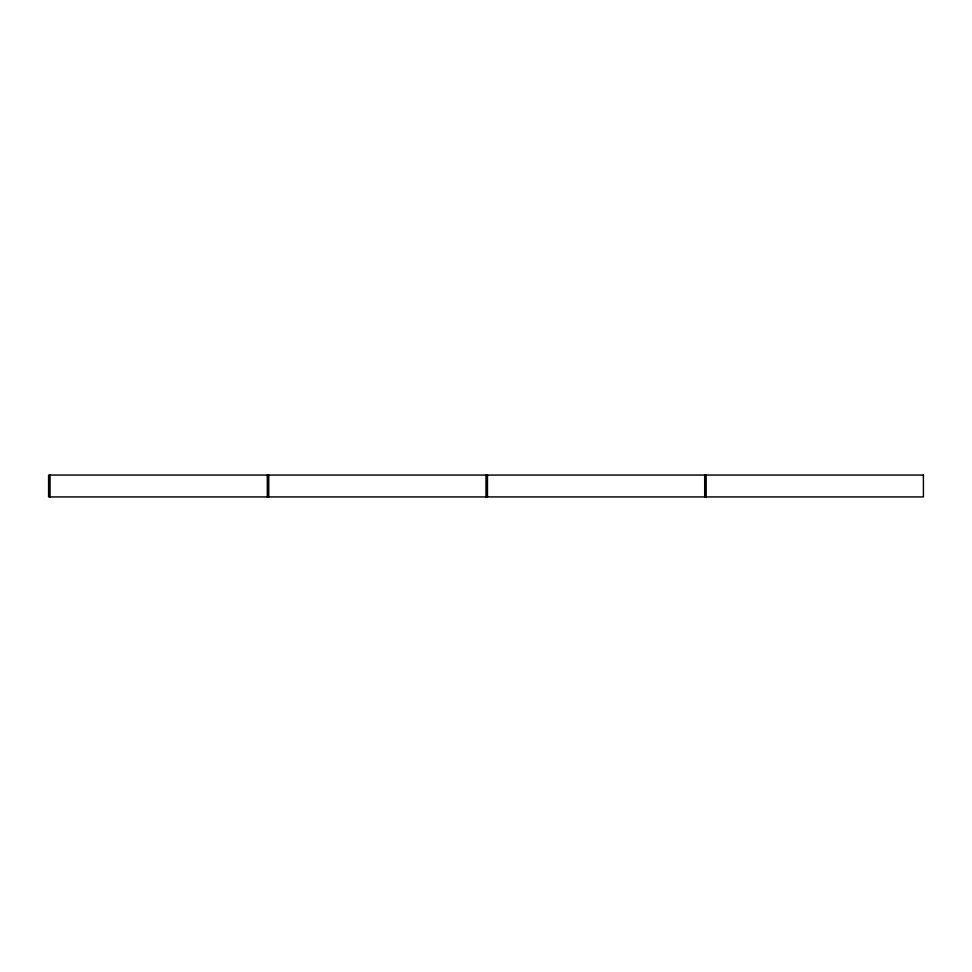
<?xml version="1.0" encoding="UTF-8"?>
<svg xmlns="http://www.w3.org/2000/svg" width="972" height="972" viewBox="0 0 972 972"><rect width="100%" height="100%" fill="white"/><g stroke="black" fill="none" stroke-linecap="round" stroke-linejoin="round"><path stroke-width="1.46" d="M706.158 475.065L706.158 496.935M704.7 475.065L704.7 496.935M487.458 475.065L487.458 496.935M486 475.065L486 496.935M268.758 475.065L268.758 496.935M267.3 475.065L267.3 496.935M50.058 475.065L50.058 496.935M923.4 475.065L48.6 475.065L48.6 496.935L923.4 496.935L923.4 475.065"/></g></svg>
